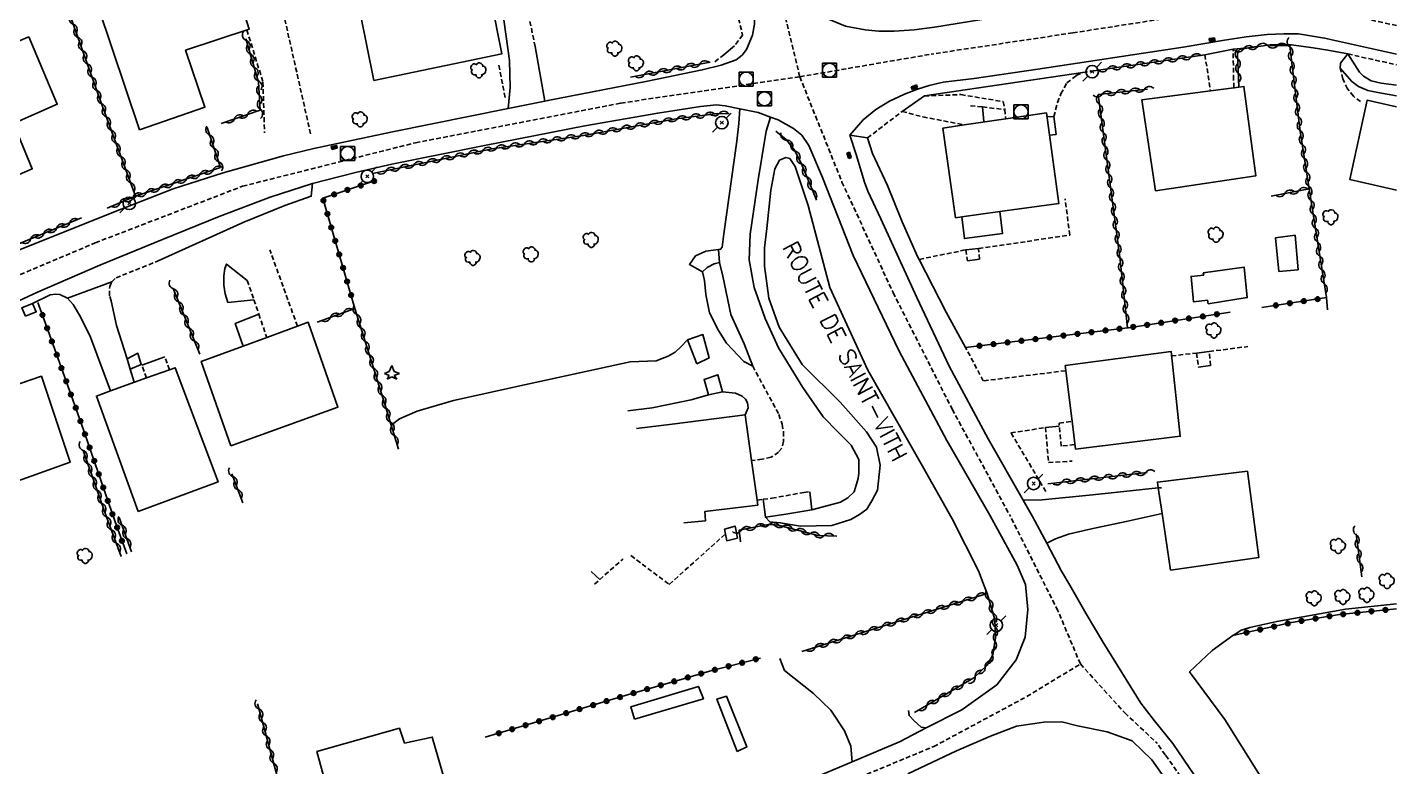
# Model space of a CAD drawing. Header units: millimetres. Extents: x 267000 to 268001, y 124012 to 125001.
# Drawn here: x 267854.1 to 268000, y 124495.3 to 124574 of the extents above; entities that cross this region are included whole.
import ezdxf
from ezdxf.enums import TextEntityAlignment as Align

# ---------------------------------------------------------------- set-up
doc = ezdxf.new("R2010")
doc.units = ezdxf.units.MM
doc.linetypes.add('DASHED', pattern=[0.75, 0.5, -0.25])
doc.layers.get('0').update_dxf_attribs({"linetype": 'CONTINUOUS'})
for name, color, linetype in [('W0001', 6, 'DASHED'), ('W0008', 7, 'CONTINUOUS'), ('W0014', 7, 'CONTINUOUS'), ('W0017', 7, 'CONTINUOUS'), ('W0101', 7, 'CONTINUOUS'), ('W0104', 1, 'CONTINUOUS'), ('W0105', 7, 'CONTINUOUS'), ('W0112', 1, 'DASHED'), ('W0211', 2, 'CONTINUOUS'), ('W0214', 2, 'CONTINUOUS'), ('W0300', 7, 'CONTINUOUS'), ('W0303', 7, 'CONTINUOUS'), ('W0310', 3, 'CONTINUOUS'), ('W0323', 7, 'CONTINUOUS'), ('W0401', 7, 'CONTINUOUS'), ('W0420', 7, 'CONTINUOUS'), ('W0473', 7, 'CONTINUOUS'), ('W0989', 7, 'CONTINUOUS')]:
    doc.layers.add(name, color=color, linetype=linetype)
doc.styles.get("Standard").update_dxf_attribs({"font": 'romans.shx', "width": 0.85})

# ---------------------------------------------------------------- blocks, each defined once
blk = doc.blocks.new('T303')
for p, q in [((-0.77, 0), (-0.28, 0.21)), ((-0.28, -0.21), (-0.77, 0)), ((-0.28, 0.21), (0, 0.83)), ((0, 0.83), (0.28, 0.21)), ((0.28, 0.21), (0.83, 0)), ((0.83, 0), (0.28, -0.21)), ((-0.49, -0.63), (-0.28, -0.21)), ((0, -0.35), (-0.49, -0.63)), ((0.56, -0.63), (0, -0.35)), ((0.28, -0.21), (0.56, -0.63))]:
    blk.add_line(p, q)
blk = doc.blocks.new('T473')
for p, q in [((-0.166667, 0.166667), (0.166667, -0.166667)), ((-0.166667, -0.166667), (0.166667, 0.166667)), ((0.500001, 0.500001), (1.000002, 1.000002)), ((-1.000002, -1.000002), (-0.500001, -0.500001))]:
    blk.add_line(p, q)
blk.add_ellipse((0, 0), major_axis=(0.471405, 0.471405), ratio=1, start_param=5.4977871438, end_param=11.780972451)
blk = doc.blocks.new('T420')
for p, q in [((0.75, 0.75), (-0.75, 0.75)), ((-0.75, 0.75), (-0.75, -0.75)), ((0.75, 0.75), (0.75, -0.75)), ((0.75, -0.75), (-0.75, -0.75))]:
    blk.add_line(p, q)
blk.add_ellipse((0, 0), major_axis=(-0.53, 0.53), ratio=1, start_param=3.926991, end_param=10.210176)
blk = doc.blocks.new('T401')
for p, q in [((-0.3, 0.3), (0, 0.3)), ((-0.3, -0.25), (-0.3, 0.3)), ((-0.3, 0.15), (0, 0.15)), ((-0.3, 0), (0, 0)), ((0, 0.3), (0, -0.25)), ((-0.3, -0.15), (0, -0.15)), ((-0.3, -0.25), (-0.3, -0.3)), ((-0.3, -0.3), (0, -0.3)), ((0, -0.3), (0, -0.25))]:
    blk.add_line(p, q)
blk = doc.blocks.new('T300')
for p, q in [((-0.8, 0.51), (-0.86, 0.34)), ((-0.86, 0.34), (-0.86, 0.17)), ((-0.86, 0.17), (-0.74, 0.06)), ((-0.69, 0.63), (-0.8, 0.51)), ((-0.8, -0.06), (-0.74, 0.06)), ((-0.74, 0.06), (-0.69, 0.11)), ((-0.57, 0.69), (-0.69, 0.63)), ((-0.46, 0.69), (-0.57, 0.69)), ((-0.29, 0.63), (-0.46, 0.69)), ((-0.29, 0.63), (-0.17, 0.74)), ((-0.23, 0.57), (-0.29, 0.63)), ((-0.17, 0.74), (-0.06, 0.8)), ((-0.06, 0.8), (0.06, 0.8)), ((0.06, 0.8), (0.23, 0.74)), ((0.23, 0.74), (0.34, 0.63)), ((0.34, 0.63), (0.4, 0.51)), ((0.46, 0.46), (0.34, 0.46)), ((0.4, 0.51), (0.4, 0.46)), ((0.57, 0.4), (0.46, 0.46)), ((0.57, 0.4), (0.69, 0.29)), ((0.69, 0.29), (0.74, 0.17)), ((0.74, 0.06), (0.69, -0.17)), ((0.74, 0.17), (0.74, 0.06)), ((-0.8, -0.17), (-0.8, -0.06)), ((-0.8, -0.23), (-0.8, -0.17)), ((-0.74, -0.34), (-0.8, -0.23)), ((-0.69, -0.4), (-0.74, -0.34)), ((-0.51, -0.46), (-0.69, -0.4)), ((-0.4, -0.46), (-0.51, -0.46)), ((-0.4, -0.46), (-0.34, -0.46)), ((-0.34, -0.46), (-0.34, -0.4)), ((-0.34, -0.51), (-0.34, -0.46)), ((-0.29, -0.63), (-0.34, -0.51)), ((-0.17, -0.74), (-0.29, -0.63)), ((-0.06, -0.8), (-0.17, -0.74)), ((0.06, -0.8), (-0.06, -0.8)), ((0.17, -0.74), (0.06, -0.8)), ((0.23, -0.69), (0.17, -0.74)), ((0.29, -0.46), (0.23, -0.46)), ((0.29, -0.63), (0.23, -0.69)), ((0.46, -0.4), (0.29, -0.46)), ((0.34, -0.51), (0.29, -0.63)), ((0.34, -0.51), (0.34, -0.46)), ((0.57, -0.34), (0.46, -0.4)), ((0.63, -0.29), (0.57, -0.34)), ((0.69, -0.17), (0.63, -0.29))]:
    blk.add_line(p, q)
blk = doc.blocks.new('t323o')
at = {"color": 0, "linetype": 'Continuous'}
for radius in [0.25, 0.15]:
    blk.add_circle((0, 0), radius, dxfattribs=at)
blk = doc.blocks.new('t310o')
at = {"color": 0, "linetype": 'Continuous'}
for centre, start, end in [((-0.5, 0.38), 216.8699, 323.1304), ((0.5, -0.37), 36.8699, 143.1303)]:
    blk.add_arc(centre, 0.625, start, end, dxfattribs=at)

msp = doc.modelspace()

# ---------------------------------------------------------------- linework, layer by layer
at = {"layer": 'W0001'}
for points in [[(267936.42, 124568.78), (267933.65, 124580.28), (267929.92, 124594.13), (267926.07, 124609.26), (267923.71, 124623.99), (267921.57, 124633.53), (267918.93, 124639.94)], [(268000, 124574.23), (267991, 124576.21), (267978.61, 124575.5), (267965.52, 124573.46), (267950.42, 124571.19)], [(267936.42, 124568.78), (267950.42, 124571.19)], [(267674.82, 124423.94), (267683.41, 124429.13), (267720.69, 124454.46), (267737.77, 124467.54), (267752.14, 124479.32), (267765.22, 124490.28), (267766.23, 124491.1), (267786.98, 124508.19), (267805.96, 124521.61), (267826.72, 124534.92), (267843.03, 124543.33), (267861.38, 124551.09), (267877.07, 124557.12), (267895.48, 124561.75), (267917.35, 124565.98), (267936.42, 124568.78)], [(267936.42, 124568.78), (267940.92, 124557.57), (267946.36, 124545.79), (267952.66, 124533.36), (267958.75, 124522.15)], [(267966.31, 124506.23), (267963.92, 124511.89), (267958.75, 124522.15)], [(267801.84, 124423.19), (267810.39, 124428.84), (267821.48, 124436.56), (267833.16, 124444.16), (267845.3, 124451.51), (267855.49, 124457.97), (267863.8, 124461.84), (267872.63, 124466.24), (267889.2, 124472.8), (267910.54, 124481.46), (267923.38, 124486.11), (267937.33, 124491.9), (267950.69, 124497.42), (267960.62, 124502.76), (267966.31, 124506.23)], [(267966.31, 124506.23), (267971.05, 124501), (267974.44, 124497.82)], [(268000, 124461.93), (267997.08, 124465.69), (267993.9, 124470.17), (267989.09, 124476.95), (267985.99, 124481.32), (267975.36, 124496.54), (267974.44, 124497.82)]]:
    msp.add_lwpolyline(points, dxfattribs=at)
at = {"layer": 'W0008'}
for points in [[(267928.06, 124570.02), (267926.03, 124569.52), (267920.19, 124568.33), (267909.6, 124566.24), (267909.28, 124566.18), (267905.35, 124565.39), (267893.04, 124562.93), (267884.65, 124561.13), (267881.44, 124560.35), (267874.99, 124558.56), (267869.69, 124556.83), (267863.97, 124554.62), (267854.1, 124550.67), (267851.51, 124549.6), (267847.26, 124547.85), (267846.26, 124547.44), (267838.33, 124543.91), (267830.47, 124540.09), (267825.16, 124537.07), (267821.19, 124534.66), (267817.67, 124532.53), (267810.48, 124528.03), (267809.27, 124527.19)], [(267884.52, 124557.4), (267889.1, 124558.6), (267892.97, 124559.46), (267902.84, 124561.47), (267913.53, 124563.57), (267921.3, 124564.92), (267925.86, 124565.62), (267927.54, 124565.78), (267928.49, 124565.7), (267930.03, 124565.38), (267932, 124564.97), (267933.31, 124564.48), (267934.11, 124564.19), (267935.74, 124563.26), (267936.64, 124562.55), (267937.39, 124561.45), (267938.86, 124558.05), (267942.1, 124549.75), (267947.01, 124539.54), (267952.08, 124530.02), (267956.66, 124522.07)], [(267961.21, 124521.95), (267960.21, 124523.68), (267956.49, 124530.19), (267952.34, 124537.95), (267948.89, 124545.26), (267945.06, 124553.65), (267943.66, 124556.59), (267943.31, 124557.57), (267942.44, 124560.51), (267941.74, 124562.57)], [(267936.61, 124493.53), (267941.99, 124495.79), (267947.04, 124497.92), (267949.9, 124499.4), (267953.67, 124501.35), (267957.42, 124504.01), (267959.47, 124506.67), (267960.43, 124509.09), (267960.71, 124512.02), (267960.45, 124514.68), (267959.58, 124516.76), (267956.66, 124522.07)], [(267961.21, 124521.95), (267962.73, 124519.08), (267964.31, 124516.12), (267965.18, 124514.62), (267966.94, 124511.58), (267968.69, 124508.57), (267972.76, 124502.05), (267974.21, 124500.18), (267976.17, 124497.73), (267979.57, 124492.75), (267992.59, 124474.83), (268000, 124465.06)], [(267976.16, 124492.86), (267973.94, 124496), (267971.84, 124498.03), (267969.15, 124498.98), (267965.99, 124499.64), (267964.32, 124500.06), (267962.42, 124500.01), (267959.51, 124499.58), (267956.73, 124498.54), (267953.12, 124496.95), (267947.93, 124494.53)]]:
    msp.add_lwpolyline(points, dxfattribs=at)
at = {"layer": 'W0014'}
for points in [[(267915.53, 124635.8), (267915.95, 124635.9), (267916.45, 124635.91), (267916.61, 124635.75), (267916.86, 124634.93), (267919.86, 124623.34), (267921.53, 124616.29), (267924.6, 124602.4), (267929.91, 124582.62), (267931.59, 124575.18), (267931.6, 124574.39), (267931.39, 124573.2), (267930.73, 124571.68), (267930.28, 124571.07), (267929.63, 124570.6), (267928.06, 124570.02)], [(267962.17, 124575.93), (267950.79, 124574.08), (267948.59, 124573.78), (267946.48, 124573.65), (267944.81, 124573.65), (267943.39, 124573.79), (267941.28, 124574.18), (267939.65, 124574.84), (267938.79, 124575.19), (267937.66, 124575.83)], [(267941.74, 124562.57), (267943.16, 124564.21), (267944.53, 124565.29), (267945.99, 124566.17), (267947.59, 124566.92), (267948.96, 124567.47), (267950.21, 124567.86), (267951.71, 124568.21), (267955, 124568.6), (267961.79, 124569.6), (267977.28, 124571.95), (267981.67, 124572.68), (267983.97, 124573.05), (267986.2, 124573.29), (267987.98, 124573.35), (267989.56, 124573.34), (267992.33, 124572.9), (268000, 124571.2)], [(267928.37, 124571.17), (267929.46, 124572.07)], [(267994.8, 124571.21), (267992.69, 124571.6), (267991.1, 124571.87), (267988.79, 124572.19), (267986.49, 124572.18), (267984.59, 124571.89), (267984.22, 124571.86), (267982.58, 124571.72), (267979.58, 124571.13)], [(267966.57, 124569.24), (267949.7, 124566.74)], [(267941.74, 124562.57), (267943.63, 124562.26)], [(267848.99, 124542.98), (267850.22, 124543.54), (267855.21, 124545.84), (267861.87, 124548.72), (267868.53, 124551.46), (267874.58, 124553.9), (267880.01, 124555.94), (267884.52, 124557.4)], [(267884.52, 124557.4), (267884.38, 124556.05), (267881.57, 124555.05), (267877.19, 124553.29), (267868.09, 124549.17)], [(267863.13, 124546.95), (267858.42, 124545.19), (267857.59, 124545.6), (267857.17, 124545.62), (267856.58, 124545.55), (267854.68, 124544.63)]]:
    msp.add_lwpolyline(points, dxfattribs=at)
at = {"layer": 'W0017'}
for points in [[(267905.35, 124565.39), (267905.57, 124567.63), (267905.49, 124570.52), (267904.73, 124576.14), (267903.91, 124580.01), (267903.16, 124581.34), (267902.46, 124582.52), (267901.55, 124583.06), (267901.05, 124583.28), (267900.46, 124583.37), (267897.6, 124583.05), (267893.83, 124582.23)], [(267908.24, 124571.99), (267909.28, 124566.18)], [(267930.03, 124565.38), (267929.93, 124563.8), (267929.73, 124561.92), (267928.33, 124552.06), (267928.15, 124550.64), (267927.99, 124550.41), (267927.76, 124550.39)], [(267937.72, 124522.64), (267940.77, 124523.45), (267941.55, 124523.92), (267942.23, 124524.56), (267942.64, 124525.98), (267942.72, 124526.57), (267942.73, 124528.02), (267941.91, 124529.52), (267940.48, 124530.94), (267938.93, 124532.56), (267936.74, 124535.68), (267934.17, 124539.91), (267932.73, 124543.01), (267931.55, 124546.32), (267931.04, 124549.27), (267931.13, 124552.03), (267931.98, 124557.81), (267932.84, 124562.99), (267933.31, 124564.48)], [(267927.88, 124548.98), (267928.23, 124547.54), (267929.09, 124543.47), (267930.5, 124540.34), (267931.41, 124537.96)], [(267862.99, 124535.31), (267860.85, 124541.03), (267859.79, 124543.21), (267859.01, 124544.51), (267858.42, 124545.19)], [(267863.07, 124544.9), (267863.64, 124542.28), (267864.76, 124538.74)], [(267865.1, 124537.63), (267865.52, 124536.25)], [(267960.21, 124523.68), (267962.25, 124523.71), (267967.61, 124524.25), (267974.61, 124524.97), (267974.94, 124525)], [(267975.1, 124522.25), (267975.03, 124522.24), (267971.18, 124521.41), (267968.01, 124520.74), (267967.19, 124520.56), (267965.05, 124520.04), (267963.68, 124519.56), (267962.73, 124519.08)], [(267941.99, 124495.79), (267941.87, 124497.47), (267941.19, 124499.11), (267939.74, 124501.29), (267937.88, 124503.08), (267934.81, 124505.54), (267934.3, 124506.81)], [(267949.9, 124499.4), (267949.37, 124499.49), (267948.61, 124500.17), (267948.07, 124500.72), (267948, 124501.28)]]:
    msp.add_lwpolyline(points, dxfattribs=at)
at = {"layer": 'W0101'}
for points in [[(267891.06, 124568.37), (267888.89, 124579.16), (267888.79, 124579.65), (267902.46, 124582.52), (267904.7, 124571.24), (267891.06, 124568.37)], [(267866.08, 124563.13), (267861.67, 124576.25), (267875.54, 124581), (267877.77, 124573.87), (267871, 124571.61), (267873.05, 124565.56)], [(267847.52, 124555.9), (267842.34, 124568.02), (267854.29, 124573.03), (267857.32, 124565.85), (267852.65, 124563.79), (267854.67, 124558.96), (267847.52, 124555.9)], [(267974.32, 124556.64), (267972.87, 124566.32), (267980.17, 124567.29), (267982.65, 124567.62), (267983.18, 124567.68), (267983.73, 124567.76), (267985.02, 124558.24), (267974.32, 124556.64)], [(267953.02, 124553.77), (267951.67, 124563.32), (267953.93, 124563.65), (267958.37, 124564.29), (267962.69, 124564.93), (267964.01, 124555.27), (267957.73, 124554.41), (267953.67, 124553.86)], [(267875.81, 124529.46), (267872.66, 124538.45), (267877.12, 124540.09), (267879.65, 124541.01), (267882.91, 124542.21), (267884.07, 124542.63), (267887.22, 124533.57)], [(267965.78, 124529.12), (267965.43, 124532.08), (267964.71, 124538.01), (267975.97, 124539.52), (267976.95, 124530.49)], [(267849.38, 124524.39), (267846.09, 124533.58), (267851.42, 124535.42), (267855.64, 124536.87), (267858.7, 124527.71)], [(267865.96, 124522.48), (267861.5, 124534.77), (267862.99, 124535.31), (267866.84, 124536.69), (267869.28, 124537.57), (267869.87, 124537.78), (267874.46, 124525.62)], [(267975.93, 124516.21), (267975.03, 124522.24), (267974.61, 124524.97), (267974.52, 124525.6), (267984.1, 124526.75), (267985.32, 124517.56)], [(267889.03, 124486.14), (267887.61, 124491.09), (267886.65, 124490.82), (267884.99, 124496.9), (267893.78, 124499.37), (267894.32, 124497.8), (267897.27, 124498.43), (267900.07, 124488.77), (267900.01, 124488.75), (267892.6, 124486.44), (267892.4, 124486.38), (267892.2, 124486.99)]]:
    msp.add_lwpolyline(points, close=True, dxfattribs=at)
for points in [[(268000, 124556.71), (267995.03, 124557.82), (267996.85, 124566.28), (268000, 124565.59)], [(267919.04, 124531.32), (267922.82, 124531.78), (267930.6, 124532.77), (267931.28, 124527.89), (267931.87, 124523.69), (267931.95, 124523.15), (267926.3, 124522.46), (267926.39, 124521.48), (267924.07, 124521.25)]]:
    msp.add_lwpolyline(points, dxfattribs=at)
at = {"layer": 'W0104'}
msp.add_lwpolyline([(267957.73, 124554.41), (267958, 124552.08), (267953.96, 124551.55), (267953.67, 124553.86)], dxfattribs=at)
for points in [[(267987.47, 124548.02), (267987.11, 124551.63), (267989.18, 124551.9), (267989.51, 124548.22)], [(267979.93, 124544.6), (267979.85, 124544.99), (267978.38, 124544.8), (267978.1, 124547.52), (267979.45, 124547.65), (267979.41, 124547.91), (267983.77, 124548.48), (267984.09, 124545.26)], [(267918.82, 124500.34), (267918.41, 124501.65), (267925.62, 124503.83), (267926.16, 124502.52)], [(267929.76, 124496.91), (267927.58, 124502.47), (267928.6, 124502.78), (267930.78, 124497.38)]]:
    msp.add_lwpolyline(points, close=True, dxfattribs=at)
at = {"layer": 'W0105'}
for points in [[(268000, 124566.74), (267997.99, 124567.12), (267996.94, 124567.33), (267995.95, 124567.74), (267995.24, 124568.29), (267993.98, 124569.7), (267994.01, 124570.23), (267994.8, 124571.21), (267996.05, 124569.26), (267996.48, 124568.84), (267997.28, 124568.36), (267998.34, 124568.11), (268000, 124567.87)], [(267947.33, 124565.09), (267949.7, 124566.74)], [(267955.88, 124565.57), (267956.03, 124564.02)], [(267962.77, 124564.5), (267963.49, 124564.54), (267963.72, 124562.64), (267963.03, 124562.56)], [(267954.12, 124550.34), (267955.47, 124550.47)], [(267878.27, 124545.02), (267875.51, 124544.74), (267875.2, 124545.66), (267875.08, 124546.57), (267875.07, 124547.59), (267875.18, 124548.35), (267875.37, 124548.82), (267877.57, 124547.07)], [(267955.56, 124549.35), (267954.28, 124549.16)], [(267877.12, 124540.09), (267876.29, 124542.51), (267878.79, 124543.5)], [(267978.68, 124539.35), (267980.03, 124539.51)], [(267866.35, 124538.06), (267868.77, 124538.94)], [(267980.19, 124538.03), (267978.88, 124537.84)], [(267962.59, 124531.4), (267964.07, 124531.56)], [(267937.49, 124524.57), (267937.72, 124522.64), (267934.74, 124522.16), (267932.77, 124521.86), (267932.53, 124523.77)], [(267915.11, 124515.21), (267914.21, 124516.08)]]:
    msp.add_lwpolyline(points, dxfattribs=at)
for points in [[(267926.05, 124547.99), (267924.66, 124548.79), (267925.33, 124549.69), (267926.41, 124550.2), (267927.76, 124550.39), (267927.88, 124548.98), (267927.29, 124548.84), (267926.57, 124548.46)], [(267853.95, 124543.27), (267853.57, 124544.18), (267854.68, 124544.63), (267855.09, 124543.75)], [(267925.44, 124538.18), (267924.47, 124540.76), (267926.1, 124541.31), (267926.77, 124538.82)], [(267865.1, 124537.63), (267864.76, 124538.74), (267865.9, 124539.32), (267866.25, 124538.11)], [(267926.71, 124534.88), (267926.22, 124536.54), (267927.69, 124537.03), (267928.19, 124535.2)], [(267928.66, 124519.33), (267928.41, 124520.57), (267929.53, 124520.92), (267929.78, 124519.64)]]:
    msp.add_lwpolyline(points, close=True, dxfattribs=at)
at = {"layer": 'W0112'}
for points in [[(267923.89, 124581.77), (267928.06, 124582.7), (267928.84, 124579.36), (267930.33, 124573.23)], [(267908.24, 124571.99), (267906.8, 124578.81)], [(267884.31, 124562.7), (267880.96, 124577.61), (267885.64, 124578.51), (267886.22, 124575.6)], [(267877.53, 124573.77), (267879.24, 124568.21), (267879.4, 124562.81)], [(267930.33, 124573.23), (267929.46, 124572.07)], [(267982.65, 124567.54), (267982.65, 124567.62), (267982.64, 124568.5), (267982.58, 124571.72)], [(267904.38, 124570.01), (267905.07, 124566.33)], [(267927.39, 124570.37), (267928.37, 124571.17)], [(267979.58, 124571.13), (267980.17, 124567.29)], [(267994.8, 124571.21), (268000, 124570.06)], [(267963.49, 124564.54), (267963.86, 124566.03), (267964.24, 124566.96), (267964.88, 124568.12), (267965.88, 124568.9), (267966.57, 124569.24), (267967.75, 124569.42)], [(267996.15, 124566.15), (267995.39, 124566.7), (267994.78, 124567.48), (267994.27, 124568.55), (267993.98, 124569.7)], [(267949.7, 124566.74), (267953.58, 124566.88), (267958.1, 124566.13), (267958.25, 124565.28)], [(267954.62, 124565.68), (267955.88, 124565.57), (267958.25, 124565.28), (267958.37, 124564.29)], [(267943.63, 124562.26), (267947.33, 124565.09), (267949.54, 124564.5), (267953.93, 124563.65)], [(267955.56, 124549.35), (267955.47, 124550.47), (267965.18, 124551.92), (267964.69, 124555.79)], [(267882.91, 124542.21), (267879.98, 124550.33)], [(267949.15, 124549.33), (267954.12, 124550.34), (267954.28, 124549.16)], [(267863.07, 124544.9), (267862.89, 124545.46), (267862.91, 124546.45), (267863.13, 124546.95), (267863.59, 124547.35), (267868.09, 124549.17)], [(267877.57, 124547.07), (267878.27, 124545.02), (267878.79, 124543.5), (267879.65, 124541.01)], [(267964.72, 124537.46), (267955.96, 124536.38), (267954.09, 124539.94)], [(267976.02, 124539.04), (267978.68, 124539.35), (267978.88, 124537.84)], [(267980.19, 124538.03), (267980.03, 124539.51), (267984.14, 124540.04)], [(267866.84, 124536.69), (267866.35, 124538.06)], [(267869.28, 124537.57), (267868.77, 124538.94)], [(267931.41, 124537.96), (267934.19, 124532.81), (267934.54, 124531.76), (267934.68, 124530.97), (267934.7, 124529.95), (267934.52, 124529.23), (267934.16, 124528.79), (267933.38, 124528.25), (267932.4, 124528.04), (267931.28, 124527.89)], [(267965.7, 124529.59), (267964.26, 124529.43), (267964.05, 124531.89), (267965.43, 124532.08)], [(267962.64, 124524.59), (267958.92, 124530.84), (267962.59, 124531.4), (267962.92, 124527.69), (267965.45, 124527.83)], [(267931.82, 124523.68), (267931.87, 124523.69), (267932.53, 124523.77), (267933.46, 124523.88), (267936.84, 124524.5), (267937.49, 124524.57)], [(267918.44, 124517.76), (267922.52, 124514.7), (267928.39, 124519.97)], [(267914.56, 124514.73), (267915.11, 124515.21), (267917.53, 124517.36), (267917.6, 124517.42)]]:
    msp.add_lwpolyline(points, dxfattribs=at)
at = {"layer": 'W0211'}
for points in [[(267954.09, 124539.94), (267952.01, 124543.72), (267949.15, 124549.33), (267948.98, 124549.65), (267947.34, 124553.31), (267945.76, 124557.2), (267944.18, 124560.59), (267943.63, 124562.26)], [(267932.77, 124521.86), (267933.23, 124521.37), (267934.35, 124521.26), (267936.5, 124520.9), (267939.85, 124520.96), (267941.85, 124521.62), (267942.79, 124522.16), (267943.57, 124522.7), (267944.11, 124523.6), (267944.69, 124524.73), (267945, 124527.4), (267944.61, 124529.33), (267943.53, 124530.96), (267940.74, 124534.13), (267936.66, 124538.14), (267934.22, 124542.11), (267933.14, 124545.19), (267932.66, 124548.6), (267932.66, 124550.57), (267932.92, 124552.62), (267933.34, 124556.71), (267933.76, 124558.98), (267934.27, 124559.88), (267934.92, 124560.19), (267935.35, 124560.06), (267935.93, 124559.22), (267936.57, 124557.29), (267937.32, 124555.06), (267939.64, 124546.32), (267943.68, 124537.51), (267949.51, 124527.31), (267952.67, 124521.67), (267955.46, 124516.16), (267956.08, 124514.55), (267956.4, 124513.74)], [(267926.05, 124547.99), (267926.28, 124547.08), (267926.43, 124545.6), (267926.8, 124543.63), (267927.78, 124541.74), (267928.6, 124540.41), (267930.47, 124538.43), (267931.41, 124537.96)], [(267928.19, 124535.2), (267929.57, 124535.06), (267930.3, 124534.74), (267930.64, 124534.42), (267930.87, 124534.03), (267930.91, 124533.5), (267930.6, 124532.77)], [(267918.11, 124533.18), (267920.71, 124533.52), (267924.84, 124534.35), (267926.71, 124534.88)], [(267982.55, 124509.24), (267982.69, 124509.33), (267983.45, 124509.83), (267983.78, 124509.93), (267984.36, 124510.11), (267987.25, 124510.75), (267994.56, 124512.06), (268000, 124512.63)], [(268000, 124474.41), (267997.89, 124477.11), (267989.51, 124487.83), (267987.06, 124491.73), (267981.7, 124500.3), (267977.94, 124505.38), (267980.34, 124507.65), (267982.57, 124509.24), (267982.69, 124509.33)]]:
    msp.add_lwpolyline(points, dxfattribs=at)
at = {"layer": 'W0214'}
msp.add_lwpolyline([(267892.89, 124531.67), (267893.77, 124532.35), (267895.66, 124533.17), (267899.55, 124534.29), (267907.09, 124535.97), (267918.37, 124538.4), (267921.13, 124538.51), (267922.41, 124539), (267923.15, 124539.44), (267923.8, 124540.04), (267924.47, 124540.76)], dxfattribs=at)
at = {"layer": 'W0310'}
for points in [[(267856.27, 124582.12), (267860.69, 124569.69), (267862.15, 124565.6), (267865.67, 124556.06)], [(267874.78, 124563.82), (267878.93, 124565.24), (267878.78, 124568.2), (267877.42, 124572.81)], [(267985.28, 124572.03), (267984.22, 124571.86), (267983.31, 124571.7), (267983.15, 124571.54), (267983.05, 124571.24), (267983.18, 124567.68)], [(267992.52, 124545.25), (267991.56, 124551.28), (267990.7, 124556.86), (267989.74, 124563), (267988.83, 124570.22), (267988.63, 124572.12), (267986.49, 124572.09)], [(267926.86, 124570.35), (267918.4, 124568.75)], [(267979.58, 124571.13), (267967.75, 124569.42)], [(267971.34, 124542.04), (267970.52, 124549.56), (267968.21, 124566.89), (267973.47, 124567.47)], [(267890.9, 124558.47), (267903.65, 124561.12), (267913.4, 124562.54), (267923.24, 124564.29), (267927.7, 124564.87), (267928.89, 124564.85)], [(267873.31, 124563.36), (267874.73, 124559.11), (267865.67, 124556.06), (267862.63, 124554.79)], [(267933.86, 124562.97), (267934.97, 124562.1), (267935.91, 124560.93), (267936.66, 124559.34), (267938.08, 124555.93), (267938.2, 124555.64)], [(267990.7, 124556.86), (267986.63, 124556.07)], [(267859.92, 124553.75), (267851.42, 124550.22), (267850.83, 124550.34), (267850.3, 124550.62), (267849.9, 124551.08), (267847.64, 124555.94)], [(267872.51, 124539.23), (267869.69, 124546.22)], [(267992.64, 124543.96), (267992.52, 124545.25)], [(267885.02, 124542.64), (267889.04, 124544.09)], [(267889.04, 124544.09), (267892.21, 124533.91), (267892.89, 124531.67), (267893.66, 124529.11)], [(267864.15, 124517.68), (267862.48, 124522.18), (267860.09, 124528.98)], [(267877.11, 124523.39), (267875.92, 124526.49)], [(267962.83, 124525.42), (267973.43, 124526.62)], [(267863.93, 124521.81), (267865.24, 124518.17)], [(267930.11, 124519.24), (267929.96, 124520.46), (267933.04, 124521.07), (267934.12, 124521.02), (267938.39, 124519.91), (267940.36, 124519.85)], [(267996.3, 124515.5), (267995.7, 124520.09)], [(267956.4, 124513.74), (267936.63, 124507.54)], [(267956.4, 124513.74), (267957.2, 124510.96), (267957.27, 124508.99), (267956.97, 124507.21), (267956.4, 124506.11), (267954.97, 124504.74), (267948.65, 124501.04)], [(267885.44, 124476.82), (267883.69, 124483.04), (267881.35, 124492.02), (267878.92, 124501.1), (267878.64, 124501.97)]]:
    msp.add_lwpolyline(points, dxfattribs=at)
at = {"layer": 'W0323'}
for points in [[(267889.04, 124544.09), (267885.61, 124555.84), (267891.11, 124557.68)], [(267985.65, 124544.2), (267992.52, 124545.25)], [(267855.27, 124544.74), (267856.35, 124541.73), (267859.87, 124531.89), (267863.48, 124521.35), (267864.72, 124517.94)], [(267954.09, 124539.94), (267971.34, 124542.04), (267971.45, 124542.05), (267982.27, 124543.69)], [(268000, 124512.11), (267993.93, 124511.48), (267988.81, 124510.63), (267983.98, 124509.56), (267982.57, 124509.24), (267982.55, 124509.24)], [(267932.23, 124506.85), (267926.81, 124505.46), (267923.78, 124504.58), (267918.19, 124502.97), (267910.34, 124500.62), (267902.91, 124498.41)]]:
    msp.add_lwpolyline(points, dxfattribs=at)

# ---------------------------------------------------------------- block references
at = {"layer": 'W0300', "rotation": 359.9999899820874}
for p in [(267916.73, 124571.78), (267902.25, 124569.46), (267919.03, 124570.21), (267889.61, 124564.24), (267993.01, 124553.82), (267980.78, 124551.95), (267914.22, 124551.4), (267901.62, 124549.48), (267907.83, 124549.85), (267980.55, 124541.75), (267993.8, 124518.78), (267860.32, 124517.73), (267999, 124515.05), (267991.23, 124513.21), (267994.29, 124513.36), (267996.85, 124513.57)]:
    msp.add_blockref('T300', p, dxfattribs=at)
at = {"layer": 'W0303', "rotation": 359.9999899820874}
msp.add_blockref('T303', (267892.95, 124537.18), dxfattribs=at)
at = {"layer": 'W0310'}
for p, rotation in [((267859.02, 124574.39), 289.5745055242453), ((267859.52, 124572.98), 289.5745055242453), ((267877.46, 124572.65), 106.4654643363243), ((267988.65, 124571.96), 95.90716779064581), ((267860.03, 124571.56), 289.5745055242453), ((267877.89, 124571.21), 106.4654643363243), ((267983.7, 124571.77), 189.5434489221666), ((267983.07, 124570.68), 272.0471340744564), ((267985.18, 124572.02), 189.4976463579775), ((267987.29, 124572.1), 180.9914556796324), ((267988.8, 124570.47), 95.90716779064581), ((267860.53, 124570.15), 289.5745055242453), ((267878.32, 124569.78), 106.4654643363243), ((267922.82, 124569.58), 190.6756588669741), ((267924.29, 124569.86), 190.6756588669741), ((267925.77, 124570.14), 190.6756588669741), ((267969.23, 124569.63), 188.1992346371582), ((267970.72, 124569.85), 188.1992346371582), ((267972.2, 124570.06), 188.1992346371582), ((267973.69, 124570.28), 188.1992346371582), ((267975.17, 124570.49), 188.1992346371582), ((267976.66, 124570.7), 188.1992346371582), ((267978.14, 124570.92), 188.1992346371582), ((267983.13, 124569.18), 272.0471340744564), ((267988.99, 124568.98), 97.22849460893029), ((267861.03, 124568.74), 289.5711898162144), ((267878.74, 124568.34), 106.4654643363243), ((267919.87, 124569.03), 190.6756588669741), ((267921.34, 124569.31), 190.6756588669741), ((267989.17, 124567.49), 97.22849460893029), ((267861.53, 124567.32), 289.5711898162144), ((267878.85, 124566.85), 92.92131273370602), ((267968.66, 124566.94), 6.353357411103178), ((267970.15, 124567.1), 6.353357411103178), ((267971.64, 124567.27), 6.353357411103178), ((267973.13, 124567.44), 6.353357411103178), ((267862.04, 124565.91), 289.5711898162144), ((267878.93, 124565.35), 92.92131273370602), ((267968.35, 124565.85), 97.58836373838598), ((267989.36, 124566.01), 97.22849460893029), ((267862.55, 124564.5), 290.2568395022444), ((267876.2, 124564.3), 18.88478759292077), ((267877.62, 124564.79), 18.88478759292077), ((267920.41, 124563.79), 10.09000496689256), ((267921.89, 124564.05), 10.09000496689256), ((267923.37, 124564.31), 7.287631031448166), ((267924.85, 124564.5), 7.287631031448166), ((267926.34, 124564.69), 7.287631031448166), ((267927.83, 124564.86), 359.4198094069905), ((267968.55, 124564.36), 97.58836373838598), ((267989.55, 124564.52), 97.22849460893029), ((267863.07, 124563.09), 290.2568395022444), ((267863.59, 124561.69), 290.2568395022444), ((267873.57, 124562.57), 288.4955365123112), ((267913.03, 124562.49), 8.288870708952995), ((267914.5, 124562.74), 10.09000496689256), ((267915.98, 124563), 10.09000496689256), ((267917.46, 124563.27), 10.09000496689256), ((267918.93, 124563.53), 10.09000496689256), ((267935.03, 124562.03), 308.886414026635), ((267968.75, 124562.87), 97.58836373838598), ((267989.74, 124563.03), 97.22849460893029), ((267864.11, 124560.28), 290.2568395022444), ((267874.05, 124561.15), 288.4955365123112), ((267902.65, 124560.91), 11.76541811430878), ((267904.12, 124561.19), 8.288870708952995), ((267905.6, 124561.41), 8.288870708952995), ((267907.09, 124561.62), 8.288870708952995), ((267908.57, 124561.84), 8.288870708952995), ((267910.06, 124562.06), 8.288870708952995), ((267911.54, 124562.27), 8.288870708952995), ((267935.95, 124560.85), 295.1579675422656), ((267968.94, 124561.39), 97.58836373838598), ((267989.97, 124561.55), 98.81283092892711), ((267864.63, 124558.87), 290.2568395022444), ((267874.52, 124559.72), 288.4955365123112), ((267895.3, 124559.39), 11.76541811430878), ((267896.77, 124559.69), 11.76541811430878), ((267898.24, 124560), 11.76541811430878), ((267899.71, 124560.3), 11.76541811430878), ((267901.18, 124560.61), 11.76541811430878), ((267936.59, 124559.49), 295.1579675422656), ((267969.14, 124559.9), 97.58836373838598), ((267990.2, 124560.07), 98.81283092892711), ((267865.15, 124557.47), 290.2568395022444), ((267871.08, 124557.88), 198.6168877070577), ((267872.5, 124558.36), 198.6168877070577), ((267873.92, 124558.84), 198.6168877070577), ((267892.37, 124558.77), 11.76541811430878), ((267893.83, 124559.08), 11.76541811430878), ((267937.17, 124558.11), 292.7190793547448), ((267969.34, 124558.41), 97.58836373838598), ((267990.43, 124558.58), 98.81283092892711), ((267866.81, 124556.44), 198.6168877070577), ((267868.23, 124556.92), 198.6168877070577), ((267869.66, 124557.4), 198.6168877070577), ((267937.75, 124556.72), 292.7190793547448), ((267969.54, 124556.93), 97.58836373838598), ((267989.57, 124556.64), 191.0657758005473), ((267990.66, 124557.1), 98.81283092892711), ((267864.01, 124555.37), 202.7028421233368), ((267865.4, 124555.94), 202.7028421233368), ((267969.74, 124555.44), 97.58836373838598), ((267988.1, 124556.36), 191.0657758005473), ((267990.89, 124555.62), 98.8101815901666), ((267969.94, 124553.95), 97.58836373838598), ((267991.12, 124554.14), 98.8101815901666), ((267855.88, 124552.07), 202.601661821536), ((267857.26, 124552.65), 202.601661821536), ((267858.65, 124553.22), 202.601661821536), ((267970.13, 124552.47), 97.58836373838598), ((267991.35, 124552.65), 98.8101815901666), ((267854.49, 124551.49), 202.601661821536), ((267970.33, 124550.98), 97.58836373838598), ((267991.58, 124551.17), 99.04474209549582), ((267970.53, 124549.49), 96.23814979505042), ((267991.81, 124549.69), 99.04474209549582), ((267970.69, 124548), 96.23814979505042), ((267992.05, 124548.21), 99.04474209549582), ((267869.71, 124546.19), 111.9651112681399), ((267970.85, 124546.51), 96.23814979505042), ((267992.29, 124546.73), 99.04474209549582), ((267870.27, 124544.79), 111.9651112681399), ((267971.02, 124545.02), 96.23814979505042), ((267870.83, 124543.4), 111.9651112681399), ((267886.43, 124543.15), 19.85031334469009), ((267887.84, 124543.66), 19.85031334469009), ((267889.24, 124543.45), 287.3046491479623), ((267971.18, 124543.53), 96.23814979505042), ((267871.39, 124542.01), 111.9651112681399), ((267889.69, 124542.01), 287.3046491479623), ((267871.95, 124540.62), 111.9651112681399), ((267890.14, 124540.58), 287.3046491479623), ((267890.58, 124539.15), 287.3046491479623), ((267891.03, 124537.72), 287.3046491479623), ((267891.48, 124536.28), 287.3046491479623), ((267891.92, 124534.85), 287.3046491479623), ((267892.36, 124533.42), 286.7696177261859), ((267892.8, 124531.98), 286.7696177261859), ((267893.23, 124530.55), 286.7423829051775), ((267860.09, 124528.98), 109.344807938737), ((267860.59, 124527.56), 109.344807938737), ((267861.08, 124526.15), 109.344807938737), ((267876.04, 124526.19), 110.9827566667607), ((267967.3, 124525.92), 6.476528152760927), ((267968.79, 124526.09), 6.476528152760927), ((267970.28, 124526.26), 6.476528152760927), ((267971.77, 124526.43), 6.476528152760927), ((267973.26, 124526.6), 6.476528152760927), ((267861.58, 124524.73), 109.344807938737), ((267876.58, 124524.79), 110.9827566667607), ((267964.32, 124525.59), 6.476528152760927), ((267965.81, 124525.75), 6.476528152760927), ((267862.08, 124523.32), 109.344807938737), ((267862.58, 124521.9), 110.3743563421939), ((267864.23, 124520.99), 289.783598782805), ((267863.1, 124520.5), 110.3743563421939), ((267864.73, 124519.58), 289.783598782805), ((267930.23, 124520.51), 11.24914311580678), ((267931.7, 124520.8), 11.24914311580678), ((267933.17, 124521.06), 357.5241717132074), ((267934.65, 124520.88), 345.3960842224826), ((267936.1, 124520.51), 345.3960842224826), ((267937.56, 124520.13), 345.3960842224826), ((267995.71, 124519.96), 97.45339194089556), ((267863.62, 124519.09), 110.3743563421939), ((267939.03, 124519.89), 358.1439761196445), ((267995.91, 124518.48), 97.45339194089556), ((267996.1, 124516.99), 97.45339194089556), ((267953.8, 124512.93), 197.415900885996), ((267955.24, 124513.38), 197.415900885996), ((267956.59, 124513.06), 286.1383377035556), ((267948.08, 124511.13), 197.415900885996), ((267949.51, 124511.58), 197.415900885996), ((267950.94, 124512.03), 197.415900885996), ((267952.37, 124512.48), 197.415900885996), ((267957.01, 124511.62), 286.1383377035556), ((267943.79, 124509.79), 197.415900885996), ((267945.22, 124510.24), 197.415900885996), ((267946.65, 124510.68), 197.415900885996), ((267957.23, 124510.15), 271.9449278440521), ((267939.49, 124508.44), 197.415900885996), ((267940.92, 124508.89), 197.415900885996), ((267942.35, 124509.34), 197.415900885996), ((267957.21, 124508.65), 260.5063971143815), ((267938.06, 124507.99), 197.415900885996), ((267956.95, 124507.17), 242.3989716907957), ((267956.18, 124505.9), 223.9553947147763), ((267953.83, 124504.07), 210.327431425586), ((267955.1, 124504.86), 223.9553947147763), ((267951.24, 124502.55), 210.327431425586), ((267952.54, 124503.31), 210.327431425586), ((267878.81, 124501.44), 107.7179052888218), ((267949.95, 124501.8), 210.327431425586), ((267879.22, 124500), 105.0048596707258), ((267879.6, 124498.55), 105.0048596707258), ((267879.99, 124497.1), 105.0048596707258), ((267880.38, 124495.65), 105.0048596707258)]:
    msp.add_blockref('t310o', p, dxfattribs=dict(at, rotation=rotation))
at = {"layer": 'W0323'}
for p, rotation in [((267888.23, 124556.72), 18.51311491289966), ((267889.65, 124557.19), 18.51311491289966), ((267891.07, 124557.67), 18.51311491289966), ((267885.68, 124555.61), 106.2675064672825), ((267886.81, 124556.24), 18.51311491289966), ((267886.1, 124554.17), 106.2675064672825), ((267886.52, 124552.73), 106.2675064672825), ((267886.94, 124551.29), 106.2675064672825), ((267887.36, 124549.85), 106.2675064672825), ((267887.78, 124548.41), 106.2675064672825), ((267888.2, 124546.97), 106.2675064672825), ((267888.62, 124545.53), 106.2675064672825), ((267991.59, 124545.1), 8.626363081563216), ((267855.75, 124543.4), 289.6321014565494), ((267980.85, 124543.48), 8.626363081530208), ((267987.14, 124544.43), 8.626363081563216), ((267988.62, 124544.65), 8.626363081563216), ((267990.1, 124544.88), 8.626363081563216), ((267856.25, 124541.99), 289.6321014565494), ((267971.95, 124542.13), 8.626363081530208), ((267973.44, 124542.35), 8.626363081530208), ((267974.92, 124542.58), 8.626363081530208), ((267976.4, 124542.8), 8.626363081530208), ((267977.88, 124543.03), 8.626363081530208), ((267979.37, 124543.25), 8.626363081530208), ((267856.76, 124540.58), 289.7190660684577), ((267960.04, 124540.66), 6.931651901078979), ((267961.53, 124540.84), 6.931651901078979), ((267963.02, 124541.02), 6.931651901078979), ((267964.51, 124541.21), 6.931651901078979), ((267966, 124541.39), 6.931651901078979), ((267967.49, 124541.57), 6.931651901078979), ((267968.98, 124541.75), 6.931651901078979), ((267970.47, 124541.93), 6.931651901078979), ((267857.27, 124539.16), 289.7190660684577), ((267955.58, 124540.12), 6.931651901078979), ((267957.06, 124540.3), 6.931651901078979), ((267958.55, 124540.48), 6.931651901078979), ((267857.77, 124537.75), 289.7190660684577), ((267858.28, 124536.34), 289.7190660684577), ((267858.78, 124534.93), 289.7190660684577), ((267859.29, 124533.52), 289.7190660684577), ((267859.8, 124532.1), 289.7190660684577), ((267860.28, 124530.69), 288.8923676935481), ((267860.77, 124529.27), 288.8923676935481), ((267861.26, 124527.85), 288.8923676935481), ((267861.74, 124526.43), 288.8923676935481), ((267862.23, 124525.01), 288.8923676935481), ((267862.71, 124523.59), 288.8923676935481), ((267863.2, 124522.17), 288.8923676935481), ((267863.7, 124520.76), 289.9766557930589), ((267864.21, 124519.35), 289.9766557930589), ((267994.32, 124511.52), 185.9372456465206), ((267995.82, 124511.67), 185.9372456465206), ((267997.31, 124511.83), 185.9372456465206), ((267998.8, 124511.98), 185.9372456465206), ((267985.48, 124509.89), 192.5350928977946), ((267986.94, 124510.21), 192.5350928977946), ((267988.41, 124510.54), 192.5350928977946), ((267989.88, 124510.81), 189.386058617906), ((267991.36, 124511.05), 189.386058617906), ((267992.84, 124511.3), 189.386058617906), ((267984.01, 124509.56), 192.5350928977946), ((267927.37, 124505.6), 194.419071424408), ((267928.83, 124505.97), 194.419071424408), ((267930.28, 124506.35), 194.419071424408), ((267931.73, 124506.72), 194.419071424408), ((267923.05, 124504.37), 196.1104739700882), ((267924.49, 124504.79), 196.0948368228675), ((267925.93, 124505.2), 196.0948368228675), ((267917.28, 124502.7), 196.6128576475163), ((267918.72, 124503.12), 196.1104739700882), ((267920.16, 124503.54), 196.1104739700882), ((267921.61, 124503.95), 196.1104739700882), ((267912.97, 124501.41), 196.6128576475163), ((267914.41, 124501.84), 196.6128576475163), ((267915.85, 124502.27), 196.6128576475163), ((267907.22, 124499.69), 196.6156814567046), ((267908.66, 124500.12), 196.6156814567046), ((267910.1, 124500.55), 196.6156814567046), ((267911.54, 124500.98), 196.6128576475163), ((267904.35, 124498.84), 196.6156814567046), ((267905.79, 124499.27), 196.6156814567046)]:
    msp.add_blockref('t323o', p, dxfattribs=dict(at, rotation=rotation))
at = {"layer": 'W0401'}
for p, rotation in [((267980.37, 124572.6), 279.4792072332323), ((267948.68, 124567.54), 291.8446090273801), ((267886.8, 124561.4), 102.0537259186964), ((267941.83, 124560.45), 18.6099058852976)]:
    msp.add_blockref('T401', p, dxfattribs=dict(at, rotation=rotation))
at = {"layer": 'W0420', "rotation": 359.9999899820874}
for p in [(267939.58, 124569.48), (267930.72, 124568.54), (267932.66, 124566.43), (267959.99, 124565.04), (267888.26, 124560.6)]:
    msp.add_blockref('T420', p, dxfattribs=at)
at = {"layer": 'W0473', "rotation": 359.9999899820874}
for p in [(267967.57, 124569.32), (267928.12, 124563.89), (267890.35, 124558.17), (267865, 124555.29), (267961.33, 124525.45), (267957.36, 124510.35)]:
    msp.add_blockref('T473', p, dxfattribs=at)

# ---------------------------------------------------------------- texts
at = {"layer": 'W0989'}
msp.add_text('ROUTE DE SAINT-VITH', height=1.75, rotation=297.2997, dxfattribs=at).set_placement((267935.29, 124551.06), align=Align.MIDDLE_LEFT)

doc.saveas('drawing.dxf')
